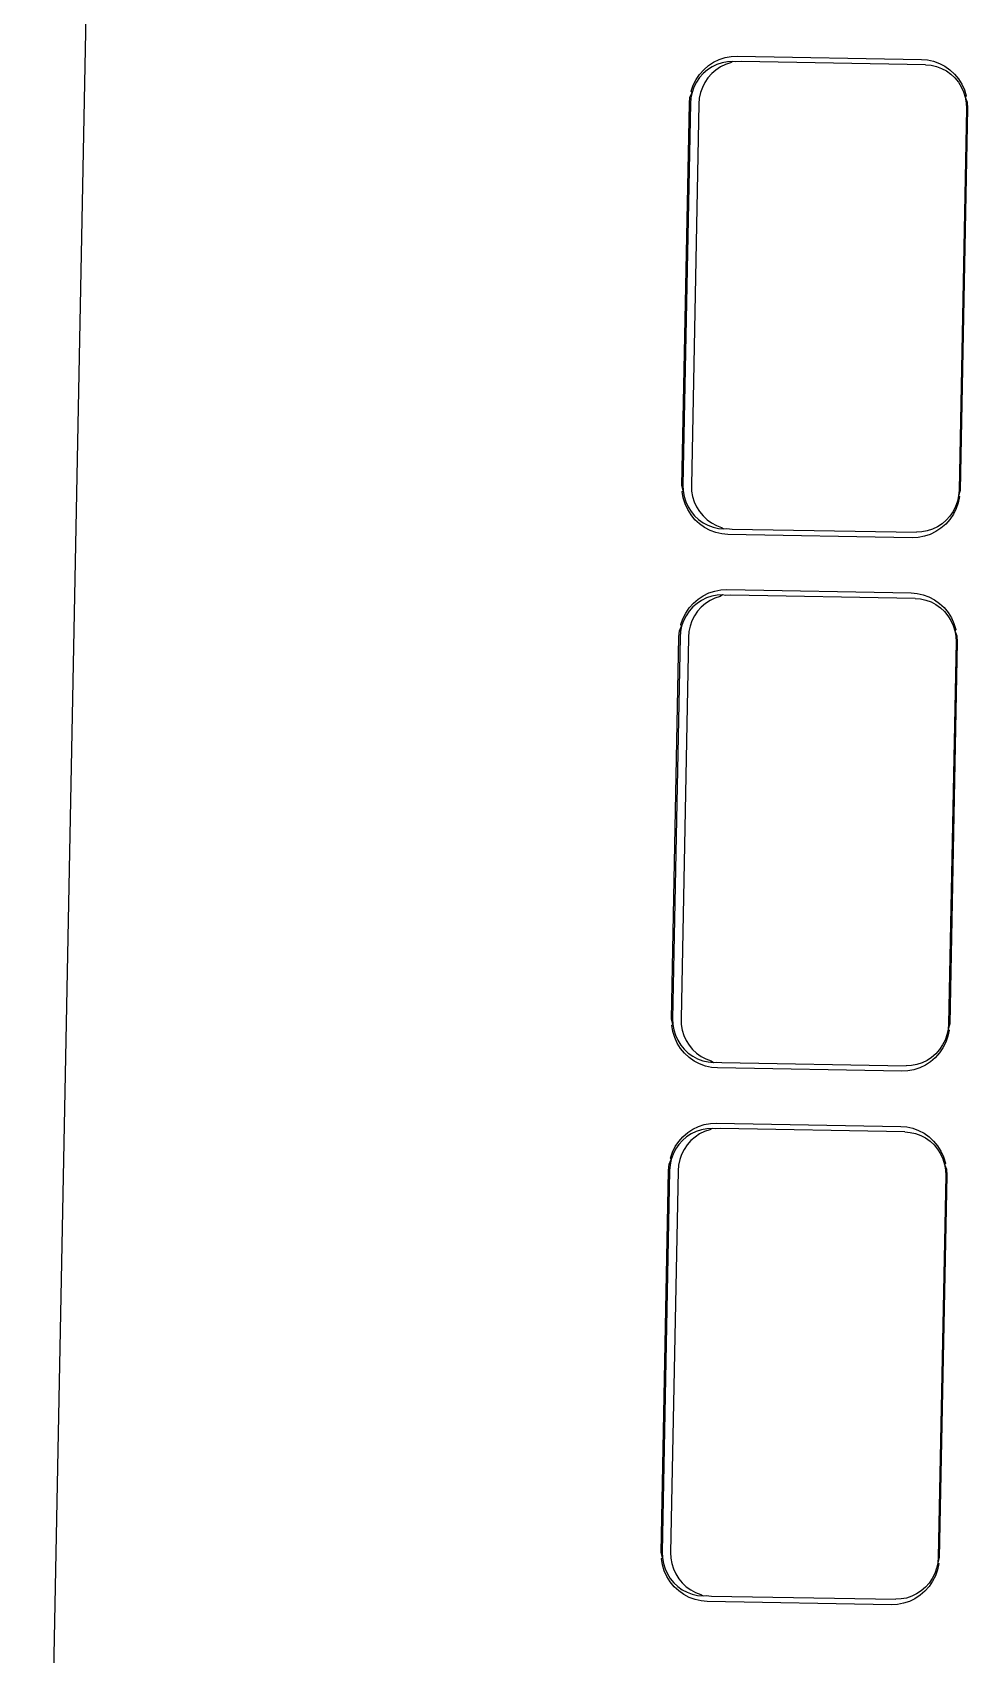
# Model space of a CAD drawing. Header units: millimetres. Extents: x 44692 to 333458, y -26854 to 14445.
# Drawn here: x 314008.7 to 314039, y -18815.2 to -18762.7 of the extents above; entities that cross this region are included whole.
import ezdxf

# ---------------------------------------------------------------- set-up
doc = ezdxf.new("R2010")
doc.units = ezdxf.units.MM
doc.header["$LTSCALE"] = 100
doc.layers.add('Muebles', color=112, linetype='Continuous')

msp = doc.modelspace()

# ---------------------------------------------------------------- linework, layer by layer
at = {"layer": 'Muebles'}
for p, q in [((314013.534, -18604.365), (314008.728, -18850.928)), ((314030.624, -18763.773), (314030.791, -18763.662)), ((314030.898, -18763.735), (314030.738, -18763.812)), ((314030.791, -18763.662), (314030.972, -18763.575)), ((314031.066, -18763.68), (314030.898, -18763.735)), ((314030.972, -18763.575), (314031.162, -18763.512)), ((314031.171, -18763.74), (314031.011, -18763.817)), ((314031.241, -18763.647), (314031.066, -18763.68)), ((314031.162, -18763.512), (314031.358, -18763.476)), ((314031.339, -18763.685), (314031.171, -18763.74)), ((314031.417, -18763.639), (314031.241, -18763.647)), ((314031.417, -18763.639), (314031.339, -18763.685)), ((314031.358, -18763.476), (314031.552, -18763.466)), ((314031.514, -18763.652), (314031.417, -18763.639)), ((314031.69, -18763.643), (314031.514, -18763.652)), ((314031.552, -18763.466), (314037.528, -18763.572)), ((314037.655, -18763.749), (314031.69, -18763.643)), ((314037.528, -18763.572), (314037.721, -18763.588)), ((314037.655, -18763.749), (314037.831, -18763.764)), ((314037.721, -18763.588), (314037.915, -18763.631)), ((314037.831, -18763.764), (314038.004, -18763.802)), ((314037.915, -18763.631), (314038.103, -18763.7)), ((314038.103, -18763.7), (314038.28, -18763.794)), ((314030.131, -18764.406), (314030.223, -18764.224)), ((314030.223, -18764.224), (314030.337, -18764.056)), ((314030.334, -18764.162), (314030.233, -18764.311)), ((314030.453, -18764.028), (314030.334, -18764.162)), ((314030.337, -18764.056), (314030.471, -18763.905)), ((314030.589, -18763.911), (314030.453, -18764.028)), ((314030.471, -18763.905), (314030.624, -18763.773)), ((314030.607, -18764.167), (314030.506, -18764.316)), ((314030.738, -18763.812), (314030.589, -18763.911)), ((314030.727, -18764.033), (314030.607, -18764.167)), ((314030.862, -18763.916), (314030.727, -18764.033)), ((314031.011, -18763.817), (314030.862, -18763.916)), ((314038.004, -18763.802), (314038.17, -18763.863)), ((314038.17, -18763.863), (314038.328, -18763.946)), ((314038.28, -18763.794), (314038.443, -18763.911)), ((314038.328, -18763.946), (314038.473, -18764.05)), ((314038.443, -18763.911), (314038.59, -18764.048)), ((314038.473, -18764.05), (314038.603, -18764.172)), ((314038.59, -18764.048), (314038.719, -18764.204)), ((314038.603, -18764.172), (314038.717, -18764.31)), ((314038.719, -18764.204), (314038.826, -18764.376)), ((314030.004, -18764.997), (314030.02, -18764.799)), ((314030.02, -18764.799), (314030.092, -18764.644)), ((314030.092, -18764.644), (314030.054, -18764.821)), ((314030.063, -18764.599), (314030.131, -18764.406)), ((314030.092, -18764.644), (314030.063, -18764.599)), ((314030.152, -18764.473), (314030.092, -18764.644)), ((314030.233, -18764.311), (314030.152, -18764.473)), ((314030.365, -18764.648), (314030.327, -18764.826)), ((314030.425, -18764.478), (314030.365, -18764.648)), ((314030.506, -18764.316), (314030.425, -18764.478)), ((314038.717, -18764.31), (314038.812, -18764.463)), ((314038.812, -18764.463), (314038.887, -18764.627)), ((314038.826, -18764.376), (314038.911, -18764.561)), ((314038.887, -18764.627), (314038.941, -18764.8)), ((314038.911, -18764.561), (314038.971, -18764.756)), ((314038.971, -18764.756), (314038.941, -18764.8)), ((314038.941, -18764.8), (314038.972, -18764.978)), ((314038.941, -18764.8), (314039.006, -18764.958)), ((314029.762, -18777.37), (314030.004, -18764.997)), ((314030.038, -18765.002), (314029.798, -18777.363)), ((314030.054, -18764.821), (314030.038, -18765.002)), ((314030.312, -18765.006), (314030.071, -18777.368)), ((314030.327, -18764.826), (314030.312, -18765.006)), ((314038.98, -18765.159), (314038.739, -18777.521)), ((314039.015, -18765.156), (314038.774, -18777.529)), ((314038.972, -18764.978), (314038.98, -18765.159)), ((314039.006, -18764.958), (314039.015, -18765.156)), ((314029.806, -18777.544), (314029.762, -18777.37)), ((314029.798, -18777.363), (314029.806, -18777.544)), ((314030.071, -18777.368), (314030.079, -18777.549)), ((314029.771, -18777.569), (314029.806, -18777.544)), ((314029.806, -18777.77), (314029.771, -18777.569)), ((314029.806, -18777.544), (314029.837, -18777.723)), ((314029.866, -18777.965), (314029.806, -18777.77)), ((314029.837, -18777.723), (314029.89, -18777.896)), ((314029.89, -18777.896), (314029.965, -18778.06)), ((314030.079, -18777.549), (314030.11, -18777.728)), ((314030.11, -18777.728), (314030.163, -18777.901)), ((314030.163, -18777.901), (314030.238, -18778.065)), ((314038.686, -18777.879), (314038.626, -18778.05)), ((314038.715, -18777.927), (314038.647, -18778.12)), ((314038.724, -18777.702), (314038.686, -18777.879)), ((314038.757, -18777.727), (314038.715, -18777.927)), ((314038.739, -18777.521), (314038.724, -18777.702)), ((314038.774, -18777.529), (314038.724, -18777.702)), ((314038.724, -18777.702), (314038.757, -18777.727)), ((314029.951, -18778.15), (314029.866, -18777.965)), ((314030.059, -18778.322), (314029.951, -18778.15)), ((314029.965, -18778.06), (314030.06, -18778.212)), ((314030.187, -18778.478), (314030.059, -18778.322)), ((314030.06, -18778.212), (314030.174, -18778.351)), ((314030.174, -18778.351), (314030.305, -18778.473)), ((314030.238, -18778.065), (314030.333, -18778.217)), ((314030.305, -18778.473), (314030.45, -18778.576)), ((314030.333, -18778.217), (314030.447, -18778.356)), ((314030.447, -18778.356), (314030.578, -18778.478)), ((314038.441, -18778.47), (314038.306, -18778.622)), ((314038.443, -18778.36), (314038.324, -18778.495)), ((314038.555, -18778.302), (314038.441, -18778.47)), ((314038.544, -18778.211), (314038.443, -18778.36)), ((314038.626, -18778.05), (314038.544, -18778.211)), ((314038.647, -18778.12), (314038.555, -18778.302)), ((314030.334, -18778.616), (314030.187, -18778.478)), ((314030.498, -18778.732), (314030.334, -18778.616)), ((314030.45, -18778.576), (314030.607, -18778.659)), ((314030.675, -18778.826), (314030.498, -18778.732)), ((314030.578, -18778.478), (314030.723, -18778.581)), ((314030.607, -18778.659), (314030.773, -18778.721)), ((314030.862, -18778.895), (314030.675, -18778.826)), ((314030.723, -18778.581), (314030.88, -18778.664)), ((314030.773, -18778.721), (314030.946, -18778.759)), ((314031.057, -18778.938), (314030.862, -18778.895)), ((314030.88, -18778.664), (314031.046, -18778.725)), ((314030.946, -18778.759), (314031.122, -18778.774)), ((314031.046, -18778.725), (314031.122, -18778.774)), ((314031.25, -18778.955), (314031.057, -18778.938)), ((314031.122, -18778.774), (314031.219, -18778.764)), ((314031.219, -18778.764), (314031.395, -18778.779)), ((314037.226, -18779.06), (314031.25, -18778.955)), ((314031.395, -18778.779), (314037.36, -18778.884)), ((314037.537, -18778.875), (314037.36, -18778.884)), ((314037.711, -18778.843), (314037.537, -18778.875)), ((314037.805, -18778.952), (314037.616, -18779.014)), ((314037.88, -18778.788), (314037.711, -18778.843)), ((314037.986, -18778.864), (314037.805, -18778.952)), ((314038.04, -18778.71), (314037.88, -18778.788)), ((314038.154, -18778.754), (314037.986, -18778.864)), ((314038.189, -18778.612), (314038.04, -18778.71)), ((314038.306, -18778.622), (314038.154, -18778.754)), ((314038.324, -18778.495), (314038.189, -18778.612)), ((314037.419, -18779.051), (314037.226, -18779.06)), ((314037.616, -18779.014), (314037.419, -18779.051)), ((314030.134, -18781.181), (314030.287, -18781.049)), ((314030.401, -18781.089), (314030.252, -18781.187)), ((314030.287, -18781.049), (314030.455, -18780.938)), ((314030.561, -18781.011), (314030.401, -18781.089)), ((314030.455, -18780.938), (314030.635, -18780.851)), ((314030.674, -18781.093), (314030.525, -18781.192)), ((314030.73, -18780.956), (314030.561, -18781.011)), ((314030.635, -18780.851), (314030.825, -18780.789)), ((314030.834, -18781.016), (314030.674, -18781.093)), ((314030.904, -18780.923), (314030.73, -18780.956)), ((314030.825, -18780.789), (314031.021, -18780.752)), ((314031.003, -18780.961), (314030.834, -18781.016)), ((314031.08, -18780.915), (314030.904, -18780.923)), ((314031.08, -18780.915), (314031.003, -18780.961)), ((314031.021, -18780.752), (314031.215, -18780.742)), ((314031.177, -18780.928), (314031.08, -18780.915)), ((314031.353, -18780.919), (314031.177, -18780.928)), ((314031.215, -18780.742), (314037.191, -18780.848)), ((314037.319, -18781.025), (314031.353, -18780.919)), ((314037.191, -18780.848), (314037.384, -18780.864)), ((314037.319, -18781.025), (314037.495, -18781.04)), ((314037.384, -18780.864), (314037.579, -18780.908)), ((314037.495, -18781.04), (314037.667, -18781.078)), ((314037.579, -18780.908), (314037.766, -18780.977)), ((314037.667, -18781.078), (314037.834, -18781.139)), ((314037.766, -18780.977), (314037.943, -18781.07)), ((314037.943, -18781.07), (314038.106, -18781.187)), ((314029.794, -18781.683), (314029.886, -18781.501)), ((314029.896, -18781.587), (314029.815, -18781.749)), ((314029.886, -18781.501), (314030, -18781.333)), ((314029.997, -18781.438), (314029.896, -18781.587)), ((314030.117, -18781.304), (314029.997, -18781.438)), ((314030, -18781.333), (314030.134, -18781.181)), ((314030.169, -18781.592), (314030.088, -18781.754)), ((314030.252, -18781.187), (314030.117, -18781.304)), ((314030.271, -18781.443), (314030.169, -18781.592)), ((314030.39, -18781.309), (314030.271, -18781.443)), ((314030.525, -18781.192), (314030.39, -18781.309)), ((314037.834, -18781.139), (314037.991, -18781.222)), ((314037.991, -18781.222), (314038.136, -18781.326)), ((314038.106, -18781.187), (314038.254, -18781.324)), ((314038.136, -18781.326), (314038.266, -18781.448)), ((314038.254, -18781.324), (314038.382, -18781.48)), ((314038.266, -18781.448), (314038.38, -18781.586)), ((314038.38, -18781.586), (314038.476, -18781.739)), ((314038.382, -18781.48), (314038.49, -18781.652)), ((314029.667, -18782.273), (314029.683, -18782.075)), ((314029.683, -18782.075), (314029.755, -18781.92)), ((314029.717, -18782.097), (314029.702, -18782.278)), ((314029.755, -18781.92), (314029.717, -18782.097)), ((314029.726, -18781.875), (314029.794, -18781.683)), ((314029.755, -18781.92), (314029.726, -18781.875)), ((314029.815, -18781.749), (314029.755, -18781.92)), ((314029.99, -18782.102), (314029.975, -18782.283)), ((314030.028, -18781.924), (314029.99, -18782.102)), ((314030.088, -18781.754), (314030.028, -18781.924)), ((314038.476, -18781.739), (314038.551, -18781.903)), ((314038.49, -18781.652), (314038.574, -18781.837)), ((314038.551, -18781.903), (314038.604, -18782.076)), ((314038.574, -18781.837), (314038.635, -18782.032)), ((314038.635, -18782.032), (314038.604, -18782.076)), ((314038.604, -18782.076), (314038.635, -18782.254)), ((314038.604, -18782.076), (314038.67, -18782.234)), ((314029.426, -18794.647), (314029.667, -18782.273)), ((314029.702, -18782.278), (314029.461, -18794.639)), ((314029.975, -18782.283), (314029.734, -18794.644)), ((314038.643, -18782.435), (314038.402, -18794.797)), ((314038.678, -18782.432), (314038.437, -18794.806)), ((314038.635, -18782.254), (314038.643, -18782.435)), ((314038.67, -18782.234), (314038.678, -18782.432)), ((314029.469, -18794.82), (314029.426, -18794.647)), ((314029.461, -18794.639), (314029.469, -18794.82)), ((314029.734, -18794.644), (314029.742, -18794.825)), ((314029.434, -18794.845), (314029.469, -18794.82)), ((314029.469, -18795.047), (314029.434, -18794.845)), ((314029.469, -18794.82), (314029.5, -18794.999)), ((314029.53, -18795.241), (314029.469, -18795.047)), ((314029.5, -18794.999), (314029.553, -18795.172)), ((314029.614, -18795.426), (314029.53, -18795.241)), ((314029.553, -18795.172), (314029.628, -18795.336)), ((314029.742, -18794.825), (314029.773, -18795.004)), ((314029.773, -18795.004), (314029.826, -18795.177)), ((314029.826, -18795.177), (314029.901, -18795.341)), ((314038.349, -18795.155), (314038.289, -18795.326)), ((314038.378, -18795.204), (314038.31, -18795.396)), ((314038.387, -18794.978), (314038.349, -18795.155)), ((314038.421, -18795.004), (314038.378, -18795.204)), ((314038.402, -18794.797), (314038.387, -18794.978)), ((314038.437, -18794.806), (314038.387, -18794.978)), ((314038.387, -18794.978), (314038.421, -18795.004)), ((314029.722, -18795.598), (314029.614, -18795.426)), ((314029.628, -18795.336), (314029.724, -18795.488)), ((314029.85, -18795.755), (314029.722, -18795.598)), ((314029.724, -18795.488), (314029.838, -18795.627)), ((314029.838, -18795.627), (314029.968, -18795.749)), ((314029.997, -18795.892), (314029.85, -18795.755)), ((314029.901, -18795.341), (314029.997, -18795.493)), ((314029.968, -18795.749), (314030.113, -18795.852)), ((314029.997, -18795.493), (314030.111, -18795.632)), ((314030.111, -18795.632), (314030.241, -18795.754)), ((314030.241, -18795.754), (314030.386, -18795.857)), ((314037.987, -18795.771), (314037.852, -18795.888)), ((314038.104, -18795.746), (314037.97, -18795.898)), ((314038.106, -18795.636), (314037.987, -18795.771)), ((314038.218, -18795.578), (314038.104, -18795.746)), ((314038.208, -18795.487), (314038.106, -18795.636)), ((314038.289, -18795.326), (314038.208, -18795.487)), ((314038.31, -18795.396), (314038.218, -18795.578)), ((314030.161, -18796.009), (314029.997, -18795.892)), ((314030.113, -18795.852), (314030.27, -18795.935)), ((314030.338, -18796.102), (314030.161, -18796.009)), ((314030.27, -18795.935), (314030.436, -18795.997)), ((314030.525, -18796.171), (314030.338, -18796.102)), ((314030.386, -18795.857), (314030.543, -18795.94)), ((314030.436, -18795.997), (314030.609, -18796.035)), ((314030.72, -18796.215), (314030.525, -18796.171)), ((314030.543, -18795.94), (314030.71, -18796.001)), ((314030.609, -18796.035), (314030.785, -18796.05)), ((314030.71, -18796.001), (314030.785, -18796.05)), ((314030.913, -18796.231), (314030.72, -18796.215)), ((314030.785, -18796.05), (314030.882, -18796.04)), ((314030.882, -18796.04), (314031.058, -18796.055)), ((314036.889, -18796.336), (314030.913, -18796.231)), ((314031.058, -18796.055), (314037.024, -18796.16)), ((314037.083, -18796.327), (314036.889, -18796.336)), ((314037.2, -18796.151), (314037.024, -18796.16)), ((314037.279, -18796.29), (314037.083, -18796.327)), ((314037.374, -18796.119), (314037.2, -18796.151)), ((314037.469, -18796.228), (314037.279, -18796.29)), ((314037.543, -18796.064), (314037.374, -18796.119)), ((314037.649, -18796.141), (314037.469, -18796.228)), ((314037.703, -18795.986), (314037.543, -18796.064)), ((314037.817, -18796.03), (314037.649, -18796.141)), ((314037.852, -18795.888), (314037.703, -18795.986)), ((314037.97, -18795.898), (314037.817, -18796.03)), ((314029.798, -18798.457), (314029.95, -18798.325)), ((314030.064, -18798.365), (314029.915, -18798.463)), ((314029.95, -18798.325), (314030.118, -18798.214)), ((314030.224, -18798.287), (314030.064, -18798.365)), ((314030.118, -18798.214), (314030.298, -18798.127)), ((314030.337, -18798.369), (314030.188, -18798.468)), ((314030.393, -18798.232), (314030.224, -18798.287)), ((314030.298, -18798.127), (314030.488, -18798.065)), ((314030.497, -18798.292), (314030.337, -18798.369)), ((314030.567, -18798.199), (314030.393, -18798.232)), ((314030.488, -18798.065), (314030.685, -18798.028)), ((314030.666, -18798.237), (314030.497, -18798.292)), ((314030.744, -18798.191), (314030.567, -18798.199)), ((314030.744, -18798.191), (314030.666, -18798.237)), ((314030.685, -18798.028), (314030.878, -18798.019)), ((314030.84, -18798.204), (314030.744, -18798.191)), ((314031.017, -18798.195), (314030.84, -18798.204)), ((314030.878, -18798.019), (314036.854, -18798.124)), ((314036.982, -18798.301), (314031.017, -18798.195)), ((314036.854, -18798.124), (314037.047, -18798.141)), ((314036.982, -18798.301), (314037.158, -18798.316)), ((314037.047, -18798.141), (314037.242, -18798.184)), ((314037.158, -18798.316), (314037.331, -18798.354)), ((314037.242, -18798.184), (314037.429, -18798.253)), ((314037.331, -18798.354), (314037.497, -18798.415)), ((314037.429, -18798.253), (314037.606, -18798.347)), ((314037.497, -18798.415), (314037.654, -18798.498)), ((314037.606, -18798.347), (314037.77, -18798.463)), ((314029.389, -18799.151), (314029.457, -18798.959)), ((314029.457, -18798.959), (314029.549, -18798.777)), ((314029.56, -18798.863), (314029.478, -18799.025)), ((314029.549, -18798.777), (314029.663, -18798.609)), ((314029.661, -18798.714), (314029.56, -18798.863)), ((314029.78, -18798.58), (314029.661, -18798.714)), ((314029.663, -18798.609), (314029.798, -18798.457)), ((314029.833, -18798.868), (314029.751, -18799.03)), ((314029.915, -18798.463), (314029.78, -18798.58)), ((314029.934, -18798.719), (314029.833, -18798.868)), ((314030.053, -18798.585), (314029.934, -18798.719)), ((314030.188, -18798.468), (314030.053, -18798.585)), ((314037.654, -18798.498), (314037.799, -18798.602)), ((314037.77, -18798.463), (314037.917, -18798.601)), ((314037.799, -18798.602), (314037.93, -18798.724)), ((314037.917, -18798.601), (314038.045, -18798.757)), ((314037.93, -18798.724), (314038.044, -18798.862)), ((314038.044, -18798.862), (314038.139, -18799.015)), ((314038.045, -18798.757), (314038.153, -18798.929)), ((314038.153, -18798.929), (314038.237, -18799.114)), ((314029.33, -18799.55), (314029.347, -18799.351)), ((314029.347, -18799.351), (314029.418, -18799.196)), ((314029.38, -18799.373), (314029.365, -18799.554)), ((314029.418, -18799.196), (314029.38, -18799.373)), ((314029.418, -18799.196), (314029.389, -18799.151)), ((314029.478, -18799.025), (314029.418, -18799.196)), ((314029.653, -18799.378), (314029.638, -18799.559)), ((314029.691, -18799.2), (314029.653, -18799.378)), ((314029.751, -18799.03), (314029.691, -18799.2)), ((314038.139, -18799.015), (314038.214, -18799.179)), ((314038.214, -18799.179), (314038.267, -18799.352)), ((314038.237, -18799.114), (314038.298, -18799.309)), ((314038.298, -18799.309), (314038.267, -18799.352)), ((314038.267, -18799.352), (314038.298, -18799.53)), ((314038.267, -18799.352), (314038.333, -18799.51)), ((314029.089, -18811.923), (314029.33, -18799.55)), ((314029.365, -18799.554), (314029.124, -18811.915)), ((314029.638, -18799.559), (314029.397, -18811.92)), ((314038.306, -18799.711), (314038.065, -18812.073)), ((314038.342, -18799.709), (314038.1, -18812.082)), ((314038.298, -18799.53), (314038.306, -18799.711)), ((314038.333, -18799.51), (314038.342, -18799.709)), ((314029.132, -18812.097), (314029.089, -18811.923)), ((314029.124, -18811.915), (314029.132, -18812.097)), ((314029.397, -18811.92), (314029.405, -18812.101)), ((314038.065, -18812.073), (314038.05, -18812.254)), ((314038.1, -18812.082), (314038.05, -18812.254)), ((314029.098, -18812.121), (314029.132, -18812.097)), ((314029.133, -18812.323), (314029.098, -18812.121)), ((314029.132, -18812.097), (314029.163, -18812.275)), ((314029.193, -18812.518), (314029.133, -18812.323)), ((314029.163, -18812.275), (314029.217, -18812.448)), ((314029.278, -18812.703), (314029.193, -18812.518)), ((314029.217, -18812.448), (314029.292, -18812.612)), ((314029.292, -18812.612), (314029.387, -18812.765)), ((314029.405, -18812.101), (314029.436, -18812.28)), ((314029.436, -18812.28), (314029.49, -18812.453)), ((314029.49, -18812.453), (314029.565, -18812.617)), ((314037.952, -18812.602), (314037.871, -18812.763)), ((314038.012, -18812.431), (314037.952, -18812.602)), ((314038.041, -18812.48), (314037.973, -18812.673)), ((314038.05, -18812.254), (314038.012, -18812.431)), ((314038.084, -18812.28), (314038.041, -18812.48)), ((314038.05, -18812.254), (314038.084, -18812.28)), ((314029.385, -18812.875), (314029.278, -18812.703)), ((314029.513, -18813.031), (314029.385, -18812.875)), ((314029.387, -18812.765), (314029.501, -18812.903)), ((314029.501, -18812.903), (314029.631, -18813.025)), ((314029.661, -18813.168), (314029.513, -18813.031)), ((314029.565, -18812.617), (314029.66, -18812.769)), ((314029.631, -18813.025), (314029.776, -18813.128)), ((314029.66, -18812.769), (314029.774, -18812.908)), ((314029.774, -18812.908), (314029.904, -18813.03)), ((314029.776, -18813.128), (314029.933, -18813.211)), ((314029.904, -18813.03), (314030.049, -18813.133)), ((314030.049, -18813.133), (314030.207, -18813.216)), ((314037.65, -18813.047), (314037.515, -18813.164)), ((314037.767, -18813.023), (314037.633, -18813.174)), ((314037.77, -18812.912), (314037.65, -18813.047)), ((314037.881, -18812.854), (314037.767, -18813.023)), ((314037.871, -18812.763), (314037.77, -18812.912)), ((314037.973, -18812.673), (314037.881, -18812.854)), ((314029.824, -18813.285), (314029.661, -18813.168)), ((314030.001, -18813.378), (314029.824, -18813.285)), ((314029.933, -18813.211), (314030.1, -18813.273)), ((314030.189, -18813.447), (314030.001, -18813.378)), ((314030.1, -18813.273), (314030.272, -18813.311)), ((314030.383, -18813.491), (314030.189, -18813.447)), ((314030.207, -18813.216), (314030.373, -18813.277)), ((314030.272, -18813.311), (314030.449, -18813.326)), ((314030.373, -18813.277), (314030.449, -18813.326)), ((314030.576, -18813.507), (314030.383, -18813.491)), ((314030.449, -18813.326), (314030.546, -18813.316)), ((314030.546, -18813.316), (314030.722, -18813.331)), ((314036.552, -18813.613), (314030.576, -18813.507)), ((314030.722, -18813.331), (314036.687, -18813.436)), ((314036.746, -18813.603), (314036.552, -18813.613)), ((314036.863, -18813.427), (314036.687, -18813.436)), ((314036.942, -18813.567), (314036.746, -18813.603)), ((314037.038, -18813.395), (314036.863, -18813.427)), ((314037.132, -18813.504), (314036.942, -18813.567)), ((314037.206, -18813.34), (314037.038, -18813.395)), ((314037.312, -18813.417), (314037.132, -18813.504)), ((314037.366, -18813.262), (314037.206, -18813.34)), ((314037.48, -18813.306), (314037.312, -18813.417)), ((314037.515, -18813.164), (314037.366, -18813.262)), ((314037.633, -18813.174), (314037.48, -18813.306))]:
    msp.add_line(p, q, dxfattribs=at)

doc.saveas('drawing.dxf')
